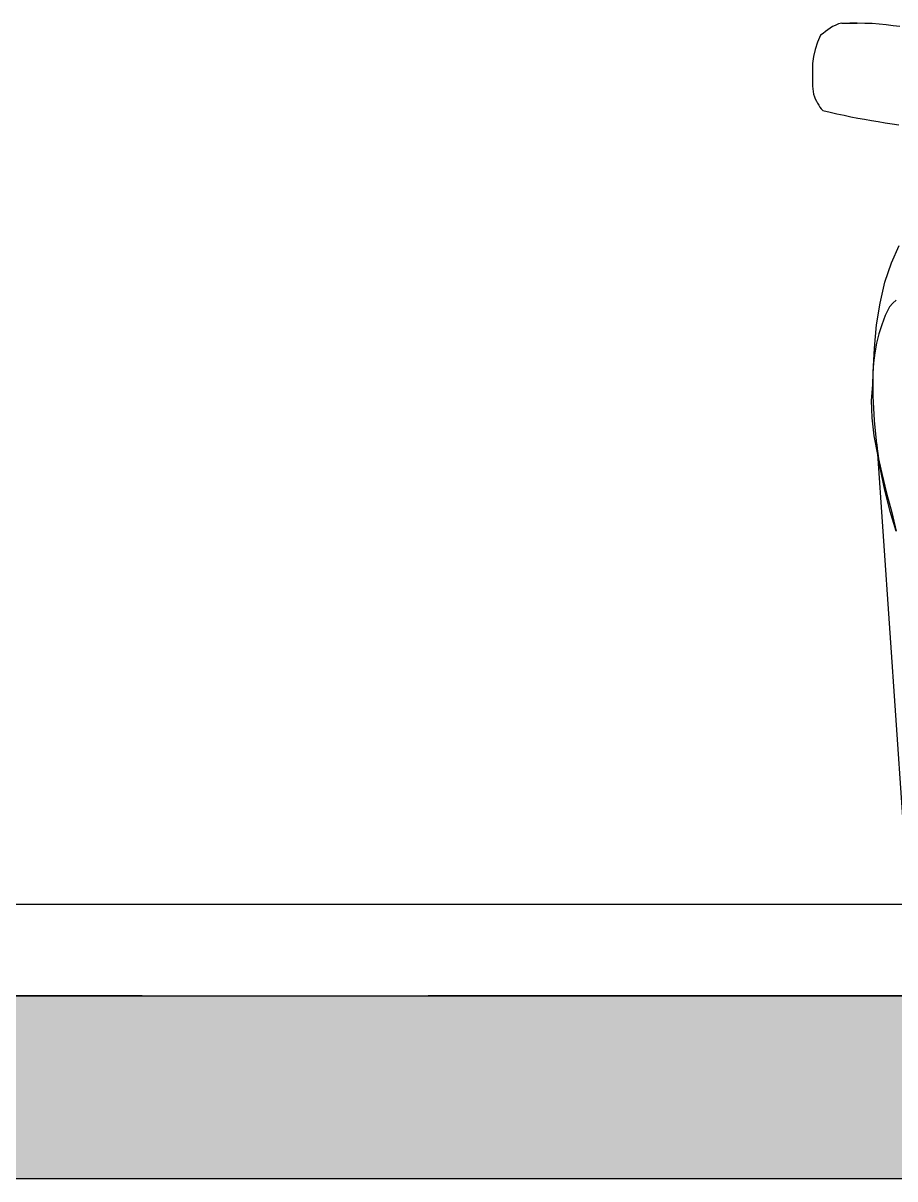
# Model space of a CAD drawing. Header units: millimetres. Extents: x -414464 to 1686, y -90036 to 108605.
# Drawn here: x -386880 to -385928, y 5015 to 6278 of the extents above; entities that cross this region are included whole.
import ezdxf

# ---------------------------------------------------------------- set-up
doc = ezdxf.new("R2010")
doc.units = ezdxf.units.MM
doc.header["$LTSCALE"] = 1000
doc.header["$MEASUREMENT"] = 0
for name, pattern in [('AUDIT_D_120904163729-0', [0]), ('HIDDEN', [0.375, 0.25, -0.125]), ('HIDDEN2', [0.1875, 0.125, -0.0625])]:
    doc.linetypes.add(name, pattern=pattern)
doc.layers.get('0').update_dxf_attribs({"linetype": 'AUDIT_D_120904163729-0'})
for name, color, linetype in [('a-floor finish', 26, 'Continuous'), ('a-hat rcc', 252, 'Continuous'), ('a-rcc', 3, 'Continuous'), ('LEVEL', 7, 'Continuous')]:
    doc.layers.add(name, color=color, linetype=linetype)

# ---------------------------------------------------------------- blocks, each defined once
blk = doc.blocks.new('A$C0FEA13D8')
at = {"color": 251}
for p, q in [((24.9, 960.2), (22.1, 959)), ((28.4, 961.8), (24.9, 960.2)), ((32.1, 962.7), (28.4, 961.8)), ((32.1, 962.7), (48.9, 962.7)), ((48.9, 962.7), (40.8, 962.7)), ((57.4, 962.4), (48.9, 962.7)), ((65.2, 962.1), (57.4, 962.4)), ((73, 961.4), (65.2, 962.1)), ((80.7, 960.8), (73, 961.4)), ((88.2, 959.9), (80.7, 960.8)), ((95.7, 959), (88.2, 959.9)), ((9, 949.6), (5.6, 941.8)), ((11.8, 951.5), (9, 949.6)), ((14.3, 953.7), (11.8, 951.5)), ((16.8, 955.5), (14.3, 953.7)), ((19.3, 957.1), (16.8, 955.5)), ((22.1, 959), (19.3, 957.1)), ((5.6, 941.8), (3.1, 934)), ((1.2, 926.2), (0.3, 918.4)), ((3.1, 934), (1.2, 926.2)), ((0.3, 918.4), (0, 910.3)), ((0, 910.3), (0, 902.2)), ((0, 902.2), (0.3, 893.8)), ((0.3, 893.8), (1.2, 885.1)), ((1.2, 885.1), (2.2, 882.3)), ((2.2, 882.3), (3.1, 879.8)), ((3.1, 879.8), (4.4, 877.3)), ((4.4, 877.3), (5.6, 875.1)), ((5.6, 875.1), (6.9, 872.9)), ((6.9, 872.9), (8.1, 871)), ((8.1, 871), (9.7, 869.2)), ((9.7, 869.2), (11.5, 867.3)), ((11.5, 867.3), (19.3, 865.4)), ((19.3, 865.4), (26.8, 863.6)), ((26.8, 863.6), (34.6, 862)), ((34.6, 862), (42.1, 860.4)), ((42.1, 860.4), (49.6, 858.9)), ((49.6, 858.9), (57.1, 857.6)), ((57.1, 857.6), (64.5, 856.4)), ((64.5, 856.4), (72, 855.2)), ((72, 855.2), (79.5, 853.9)), ((79.5, 853.9), (87, 852.6)), ((87, 852.6), (94.5, 851.7)), ((86.3, 700.8), (94.8, 719.9)), ((79.2, 679.6), (86.3, 700.8)), ((73.9, 656.9), (79.2, 679.6)), ((70.1, 632.9), (73.9, 656.9)), ((87.9, 656.9), (84.2, 652.8)), ((91.6, 660), (87.9, 656.9)), ((84.2, 652.8), (79.5, 643.2)), ((67.7, 607.6), (70.1, 632.9)), ((75.7, 633.2), (72.6, 623.2)), ((79.5, 643.2), (75.7, 633.2)), ((72.6, 623.2), (70.1, 613.2)), ((66.4, 581.4), (67.7, 607.6)), ((70.1, 613.2), (68.3, 602.6)), ((68.3, 602.6), (66.7, 591.4)), ((66.7, 591.4), (66.1, 579.9)), ((66.4, 555.2), (66.4, 581.4)), ((66.1, 579.9), (65.8, 567.7)), ((65.8, 567.7), (64.2, 550.3)), ((64.2, 550.3), (64.8, 531.5)), ((68, 528.7), (66.4, 555.2)), ((64.8, 531.5), (67.3, 511.9)), ((70.5, 502.6), (68, 528.7)), ((67.3, 511.9), (71.1, 491.3)), ((74.2, 477), (70.5, 502.6)), ((70.5, 502.6), (105.1, 0)), ((71.1, 491.3), (75.7, 470.5)), ((79.2, 452.4), (74.2, 477)), ((75.7, 470.5), (81, 449.3)), ((84.8, 429.3), (79.2, 452.4)), ((81, 449.3), (86.7, 428.1)), ((91.6, 407.5), (84.8, 429.3)), ((86.7, 428.1), (91.6, 407.5))]:
    blk.add_line(p, q, dxfattribs=at)
blk = doc.blocks.new('T8 levels')
at = {"layer": 'LEVEL', "color": 8, "linetype": 'HIDDEN2', "ltscale": 5}
blk.add_line((0, -102352.8), (-83963.5, -102352.8), dxfattribs=at)

msp = doc.modelspace()

# ---------------------------------------------------------------- hatches: boundary and pattern name
at = {"layer": 'a-hat rcc', "ltscale": 2}
h = msp.add_hatch(dxfattribs=at)
h.set_pattern_fill('AR-CONC', color=256, scale=20, style=0)
h.set_pattern_definition([(50, (-443277.53, -161181.87), (143.45204, -12.55043), [15, -165]), (355, (-443277.53, -161181.87), (-27.75027, 150.43843), [12, -132]), (100.45144, (-443265.58, -161182.91), (115.70177, 137.888), [12.74804, -140.22842]), (46.1842, (-443277.53, -161141.87), (213.44827, -33.10386), [22.5, -247.5]), (96.63564, (-443259.75, -161144.63), (186.9324, 194.82372), [19.12207, -210.34275]), (351.18416, (-443277.53, -161141.87), (186.9324, 194.82372), [18, -198]), (21, (-443257.53, -161151.87), (119.38141, -80.52378), [15, -165]), (326, (-443257.53, -161151.87), (48.66307, 145.03001), [12, -132]), (71.451445, (-443247.58, -161158.58), (168.04448, 64.50623), [12.74804, -140.22842]), (37.5, (-443277.53, -161181.87), (2.431971, 66.578771), [0, -130.4, 0, -134, 0, -132.5]), (7.5, (-443277.53, -161181.87), (52.613907, 78.882342), [0, -76.4, 0, -127.4, 0, -50.5]), (327.5, (-443322.13, -161181.87), (106.764487, -4.510974), [0, -50, 0, -156, 0, -207]), (317.5, (-443342.13, -161181.87), (116.637234, 20.020996), [0, -65, 0, -103.6, 0, -147])])
h.paths.add_polyline_path([(-382588.4, 5915), (-382818.4, 5915), (-382818.4, 5215), (-387022.3, 5215), (-387022.3, 6165.1), (-387222.4, 6165.1), (-387222.4, 5015), (-382588.4, 5015)])

# ---------------------------------------------------------------- linework, layer by layer
at = {"layer": 'a-floor finish', "ltscale": 3, "elevation": -1.1}
msp.add_lwpolyline([(-387022.3, 5315), (-382818.4, 5315)], dxfattribs=at)
at = {"layer": 'a-rcc', "elevation": -0.8}
msp.add_lwpolyline([(-387022.3, 5215), (-382818.4, 5215), (-382818.4, 5915), (-382588.4, 5915), (-382588.4, 5015), (-387222.4, 5015), (-387222.4, 6165.1), (-387022.3, 6165.1), (-387022.3, 5215)], dxfattribs=at)

# ---------------------------------------------------------------- block references
at = {"linetype": 'HIDDEN'}
msp.add_blockref('A$C0FEA13D8', (-386018, 5315, -1.1), dxfattribs=at)
at = {"layer": 'a-rcc', "linetype": 'ByBlock'}
msp.add_blockref('T8 levels', (-330500.1, 107567.8, -0.6), dxfattribs=at)

doc.saveas('drawing.dxf')
